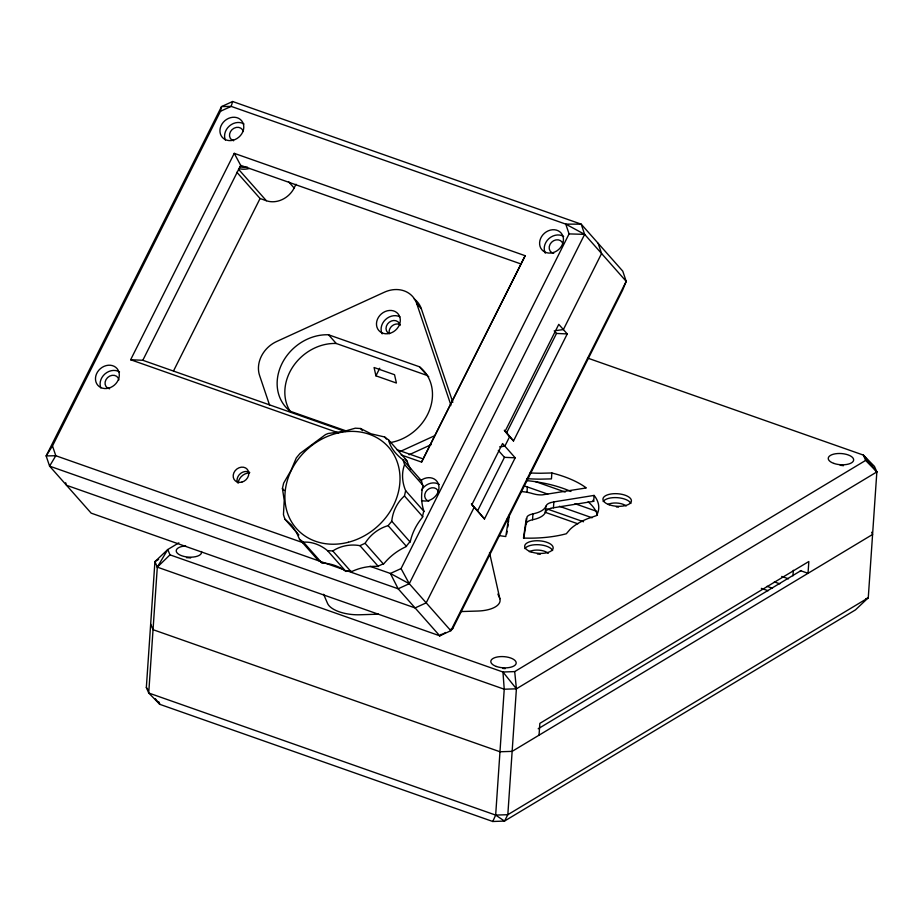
<?xml version="1.0" encoding="UTF-8"?>
<svg xmlns="http://www.w3.org/2000/svg" width="923" height="923" viewBox="0 0 923 923"><rect width="100%" height="100%" fill="white"/><g stroke="black" fill="none" stroke-linecap="round" stroke-linejoin="round"><path stroke-width="1.38" d="M587.513 358.032L863.397 455.097L874.462 466.415L876.85 471.918L868.266 597.792L855.425 609.907L504.5 821.078L492.767 821.493L159.794 704.33L148.718 693.011L146.342 687.508L154.926 561.634L167.767 549.531L178.877 542.839M514.699 671.598L502.954 672.013L169.982 554.85L167.767 549.531L157.302 567.137L148.718 693.011L495.663 815.09L504.5 821.078L507.823 814.709L516.407 688.823L514.699 671.598L865.624 460.427L876.85 471.918L516.407 688.823L504.235 689.216L157.302 567.137L154.926 561.634L158.629 559.407M508.515 521.691L508.688 515.392M492.767 821.493L495.663 815.09L504.235 689.216L502.954 672.013L516.407 688.823M526.998 492.19L527.356 486.94A13.176 5.792 3.9 0 0 523.468 485.948M523.733 538.351L527.137 516.684A13.141 5.78 3.9 0 1 530.725 514.469L532.952 513.857A26.34 11.584 3.9 0 0 545.643 506.773L546.854 504.708A13.464 5.919 3.9 0 1 550.835 502.562M525.925 524.356L526.733 522.58A13.141 5.78 3.9 0 1 530.321 520.364L532.548 519.753L532.952 513.857M532.548 519.753A26.34 11.584 3.9 0 0 545.239 512.68L545.874 506.185M526.941 478.645A88.077 38.743 3.9 0 0 540.497 479.152L551.446 478.887L551.85 472.98L540.901 473.245A88.077 38.743 3.9 0 1 530.044 472.922M550.985 508.308L553.454 507.788L553.858 501.893L594.1 495.409L595.047 496.643A79.032 34.762 3.9 0 1 596.916 514.769L596.396 515.645L588.147 518.484A88.077 38.743 3.9 0 0 570.091 529.352L566.318 533.759L562.395 534.74A79.032 34.762 3.9 0 1 523.479 538.063L526.318 518.461M539.044 735.181L539.84 723.39L808.836 561.507L808.029 573.31L800.391 570.622M553.454 507.788L593.697 501.304L594.1 495.409M792.961 575.837L793.342 570.276M285.045 519.303L291.506 525.037L296.502 532.467L299.525 539.263L303.482 542.182C312.239 541.524 320.846 545.135 327.527 550.639L332.776 550.962C340.691 545.724 350.659 543.982 359.947 545.655L365.093 543.301C370.227 534.821 378.603 528.418 388.11 525.637L391.767 521.241C392.679 511.63 397.19 502.366 404.459 495.963L405.647 490.69C402.163 482.51 401.355 472.968 404.609 464.581L403.016 459.85C396.382 454.866 390.521 448.128 388.537 439.89L384.591 436.971L371.023 433.81L360.547 428.514L355.286 428.191L344.394 431.283L328.126 433.498L325.519 434.595L299.963 453.505L296.306 457.912L291.022 470.418L283.615 483.179L282.426 488.452L284.226 500.404L283.453 514.572L284.169 516.972L285.045 519.303L298.879 534.936M508.838 516.972L505.769 536.54L502.954 536.159A79.032 34.762 3.9 0 1 499.193 535.548M506.681 534.059L507.119 531.256M507.777 527.068L508.215 524.264M299.525 539.263L317.974 560.123L322.773 563.053A52.692 44.696 -41.5 0 1 345.364 571.002L352.032 571.418A52.692 44.696 -41.5 0 1 377.565 566.434L384.106 563.434A52.692 44.696 -41.5 0 1 405.716 546.854L410.377 541.247A52.692 44.696 -41.5 0 1 422.296 517.515L423.807 510.811A52.692 44.696 -41.5 0 1 422.838 486.271L421.465 480.71L403.016 459.85M303.344 542.828L55.795 455.731L46.15 455.927L52.484 445.947L220.505 111.256L221.52 106.595L232.631 101.507L581.202 224.162L622.771 271.166L626.209 281.365L622.61 290.168L452.755 628.517L450.839 630.709L439.729 635.797L91.158 513.142L49.588 466.138L46.15 455.927L221.52 106.595L231.165 106.387L565.764 224.116L584.64 234.361L626.209 281.365L450.839 630.709L409.27 583.705L401.055 568.591L569.076 233.9L565.764 224.116L581.202 224.162L584.64 234.361L409.27 583.705L398.159 588.782L346.621 570.656M232.631 101.507L231.165 106.387L220.505 111.256M401.17 454.935L421.569 462.1L525.175 255.717L234.246 153.345L130.639 359.739L338.637 432.922M545.47 512.092L546.451 510.615A13.545 5.953 3.9 0 1 550.985 508.308M130.639 359.739L142.811 360.282L240.672 165.344L234.246 153.345M173.536 370.896L260.067 198.514L236.853 172.266M260.067 198.514L266.366 200.729A21.956 18.622 -41.5 0 0 294.137 188.015L296.029 184.254M375.926 375.823L374.069 367.516L394.536 374.715L396.405 383.033L375.926 375.823L379.745 368.219M421.569 462.1L525.175 255.717M513.511 440.94L506.623 432.818L556.511 333.445L567.241 333.93L513.511 440.94L505.054 431.364L558.773 324.354L567.241 333.93M484.483 518.968L477.595 510.846L504.454 457.335L515.184 457.808L484.483 518.968L471.861 504.685L502.562 443.536L515.184 457.808M369.985 566.284L390.394 573.46L398.159 588.782L439.729 635.797L441.229 634.228M157.302 567.137L169.982 554.85M538.19 728.755L801.129 570.529M439.729 635.797L445.647 632.486M450.389 629.844L452.755 628.517L450.366 629.613M400.524 451.347L432.979 436.487A27.598 23.41 -41.5 0 0 434.583 435.702M409.039 454.785L431.11 444.69M401.055 568.591L390.394 573.46L409.27 583.705M865.762 598.923L868.266 597.792L507.823 814.709L495.663 815.09M550.846 502.562L553.858 501.893M555.519 330.653L563.388 329.569L601.577 253.513L598.139 243.314M499.62 446.87L504.869 446.144L509.669 436.591L504.316 430.21L506.623 432.818M378.568 614.176L359.866 614.764A27.598 12.137 3.9 0 1 327.538 603.388L323.604 594.274M460.565 611.58L477.837 611.038A27.598 12.137 3.9 0 0 499.574 597.954L497.878 594.054M569.076 233.9L584.64 234.361M551.85 472.98L556.142 474.122A79.032 34.762 3.9 0 1 586.313 487.932L542.159 494.901A13.141 5.78 3.9 0 1 535.64 494.37L533.079 493.747A26.34 11.584 3.9 0 0 521.668 491.578M240.672 165.344L520.687 263.874M347.152 431.272L290.168 411.22A45.735 38.801 -41.5 0 1 282.08 363.408A45.735 38.801 -41.5 0 1 328.542 334.784L419.457 366.777L427.153 375.476A45.735 38.801 -41.5 0 1 428.757 376.815M328.542 334.784L336.237 343.483L427.153 375.476M535.282 481.518L565.199 492.051M527.356 486.94L547.766 494.117M574.96 503.693L596.731 511.354M781.7 576.437L788.507 578.825M559.465 506.3L592.105 517.78M774.362 581.917L779.808 583.821M142.811 360.282L345.352 431.537M397.005 449.72L422.838 458.8M546.854 508.85L583.544 521.76M767.036 586.324L772.47 588.239M545.228 512.311L577.844 523.791M761.337 588.355L768.132 590.743M343.91 569.699L49.588 466.138L55.795 455.731L52.484 445.947M421.465 480.71L420.819 480.26A52.692 44.696 -41.5 0 1 419.273 479.06M405.07 459.216L407.216 461.512A52.692 44.696 -41.5 0 0 410.966 469.542M554.204 330.838L556.511 333.445M269.631 405.301L259.582 375.476A27.598 23.41 -41.5 0 1 276.646 341.51L384.395 292.199A27.598 23.41 -41.5 0 1 416.711 303.563L421.338 308.79L452.824 402.313M288.564 181.716L294.137 188.015M498.316 450.389L504.454 457.335M238.503 169.221L266.366 200.729M471.445 503.9L477.595 510.846M388.537 439.89L406.985 460.75M384.591 436.971L386.437 439.06M404.609 464.581L423.057 485.44M360.547 428.514L362.393 430.603M405.647 490.69L424.095 511.55M404.459 495.963L422.896 516.822M391.767 521.241L410.216 542.089M388.11 525.637L406.547 546.497M365.093 543.301L383.541 564.149M359.947 545.655L378.395 566.514M282.426 488.452L284.261 490.54M332.776 550.962L351.225 571.822M327.527 550.639L345.975 571.499M303.482 542.182L321.919 563.03M471.491 504.108L474.168 507.304L426.207 602.846L415.096 607.934L66.525 485.29L65.66 482.741M876.85 471.918L863.397 455.097L865.624 460.427M146.342 687.508L148.13 689.758M155.306 698.723L159.794 704.33L158.687 701.665M592.924 500.301L593.697 501.304M871.635 532.259L872.581 534.463L512.138 751.368L499.978 751.76L153.045 629.682L150.657 624.179M416.711 303.563L450.032 402.52A27.598 23.41 -41.5 0 1 450.816 405.578M508.296 521.299L508.446 521.91M317.743 559.35L317.974 560.123M489.513 552.6L499.862 598.762M414.208 298.971A27.598 23.41 -41.5 0 1 421.338 308.79M389.287 333.468A7.465 6.334 -41.5 0 1 392.171 325.831A7.465 6.334 -41.5 0 1 400.132 324.654M290.78 412.35A45.735 38.801 -41.5 0 1 292.787 366.904A45.735 38.801 -41.5 0 1 336.237 343.483M419.457 366.777A45.735 38.801 -41.5 0 1 429.46 410.25A45.735 38.801 -41.5 0 1 390.21 442.602M389.344 333.676A7.465 6.334 -41.5 0 1 389.287 322.196A7.465 6.334 -41.5 0 1 399.959 325.531M249.291 168.505A21.956 18.622 -41.5 0 1 238.78 168.551M382.168 333.872A12.737 10.799 -41.5 0 1 385.399 319.67A12.737 10.799 -41.5 0 1 399.901 316.831M233.634 140.781A7.465 6.334 -41.5 0 1 232.019 129.658A7.465 6.334 -41.5 0 1 243.291 131.504M225.35 140.042A12.737 10.799 -41.5 0 1 229.492 125.92A12.737 10.799 -41.5 0 1 244.007 124.005M237.234 482.083A8.342 7.072 -41.5 0 1 240.672 473.384A8.342 7.072 -41.5 0 1 249.752 472.472M247.468 167.178A21.956 18.622 -41.5 0 1 239.645 166.694M238.088 483.271A10.534 8.942 -41.5 0 1 249.464 472.934M553.719 253.352A7.465 6.334 -41.5 0 1 551.516 242.299A7.465 6.334 -41.5 0 1 562.949 243.984M545.308 253.167A12.737 10.799 -41.5 0 1 548.839 238.676A12.737 10.799 -41.5 0 1 563.665 236.484M109.583 388.825A7.465 6.334 -41.5 0 1 107.553 377.611A7.465 6.334 -41.5 0 1 118.905 379.872M100.872 387.995A12.737 10.799 -41.5 0 1 105.014 373.873A12.737 10.799 -41.5 0 1 119.528 371.957M428.826 501.201A7.465 6.334 -41.5 0 1 427.384 489.917A7.465 6.334 -41.5 0 1 438.563 492.351M420.703 480.595A12.737 10.799 -41.5 0 1 438.967 487.032A12.737 10.799 -41.5 0 1 421.488 500.439M421.511 490.148A12.737 10.799 -41.5 0 1 439.186 484.437M502.723 668.414A12.737 5.607 3.9 0 1 505.204 668.656M186.492 557.677A12.737 5.607 3.9 0 1 190.634 557.977M201.526 551.516A12.737 5.607 3.9 0 1 191.096 557.18A12.737 5.607 3.9 0 1 176.512 552.046A12.737 5.607 3.9 0 1 185.673 545.931M840.184 465.33A12.737 5.607 3.9 0 1 843.472 465.711M524.91 548.62A14.272 6.276 3.9 0 1 539.17 544.755A14.272 6.276 3.9 0 1 552.635 550.57M603.169 501.524A14.272 6.276 3.9 0 1 617.418 497.67A14.272 6.276 3.9 0 1 630.894 503.485M527.056 480.652A79.032 34.762 3.9 0 1 570.956 491.474M588.147 501.835A79.032 34.762 3.9 0 1 597.458 515.311M529.306 551.746A10.972 4.834 3.9 0 1 548.239 553.362M607.969 504.431A10.972 4.834 3.9 0 1 626.152 505.977M537.44 554.019A10.972 4.834 3.9 0 1 540.29 554.261M616.414 506.958A10.972 4.834 3.9 0 1 618.548 507.165M506.773 519.257A13.464 5.919 3.9 0 1 508.296 521.299M389.621 333.388A12.737 10.799 -41.5 0 0 398.044 313.808A12.737 10.799 -41.5 0 0 377.507 319.139A12.737 10.799 -41.5 0 0 389.621 333.388M348.409 542.239A61.472 52.15 -41.5 0 0 389.079 447.736A61.472 52.15 -41.5 0 0 289.903 473.418A61.472 52.15 -41.5 0 0 348.409 542.239M233.104 140.204A12.737 10.799 -41.5 0 0 241.526 120.625A12.737 10.799 -41.5 0 0 220.978 125.955A12.737 10.799 -41.5 0 0 233.104 140.204M241.791 482.152A8.342 7.072 -41.5 0 0 247.306 469.334A8.342 7.072 -41.5 0 0 233.854 472.818A8.342 7.072 -41.5 0 0 241.791 482.152M552.762 252.683A12.737 10.799 -41.5 0 0 561.184 233.104A12.737 10.799 -41.5 0 0 540.636 238.422A12.737 10.799 -41.5 0 0 552.762 252.683M108.626 388.156A12.737 10.799 -41.5 0 0 117.048 368.577A12.737 10.799 -41.5 0 0 96.511 373.896A12.737 10.799 -41.5 0 0 108.626 388.156M496.401 666.487A12.737 5.607 3.9 0 0 516.165 663.302A12.737 5.607 3.9 0 0 497.901 656.876A12.737 5.607 3.9 0 0 496.401 666.487M833.861 463.415A12.737 5.607 3.9 0 0 853.625 460.219A12.737 5.607 3.9 0 0 835.361 453.793A12.737 5.607 3.9 0 0 833.861 463.415M530.979 551.862A14.272 6.276 3.9 0 0 553.142 548.297A14.272 6.276 3.9 0 0 532.663 541.086A14.272 6.276 3.9 0 0 530.979 551.862M609.238 504.777A14.272 6.276 3.9 0 0 631.39 501.201A14.272 6.276 3.9 0 0 610.922 494.001A14.272 6.276 3.9 0 0 609.238 504.777"/></g></svg>
